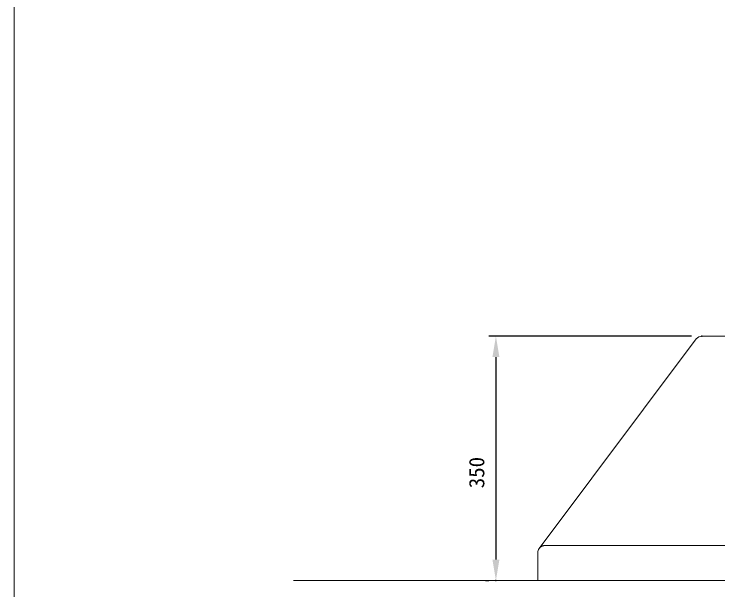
# Model space of a CAD drawing. Units: millimetres, scale not verified. Extents: x -203 to 203, y -143 to 143.
# Drawn here: x -198 to -97.2, y -90.4 to -7.9 of the extents above; entities that cross this region are included whole.
import ezdxf
from ezdxf.enums import TextEntityAlignment as Align

# ---------------------------------------------------------------- set-up
doc = ezdxf.new("R2010")
doc.units = ezdxf.units.MM
doc.header["$LTSCALE"] = 0.5
doc.header["$PDMODE"] = 32
doc.header["$PDSIZE"] = 0.1
for name, color, linetype, lineweight in [('0-1_DIMENSION_LINES$02_DIMENSI', 7, 'Continuous', 25), ('0-3_DIMENSION_LINES$04_SUB_LIN', 4, 'Continuous', 18), ('0-4_DIMENSION_LINES$03_LINES', 7, 'Continuous', 18), ('0-8_図面_FORMAT$01_WAKU$OUT_LINE', 6, 'Continuous', 18)]:
    doc.layers.add(name, color=color, linetype=linetype, lineweight=lineweight)
doc.layers.add('0-2_DEFPOINTS', color=7, linetype='Continuous')
doc.styles.add('ＭＳ ゴシック', font='')
doc.styles.get('ＭＳ ゴシック').set_extended_font_data('MS Gothic')

# ---------------------------------------------------------------- blocks, each defined once
blk = doc.blocks.new('D7')
at = {"layer": '0-1_DIMENSION_LINES$02_DIMENSI'}
for p, q in [((218, 189), (160, 189)), ((162, 183), (162, 125)), ((159, 119), (160, 119))]:
    blk.add_line(p, q, dxfattribs=at)
for points in [[(163, 183), (161, 183), (162, 189)], [(161, 125), (163, 125), (162, 119)]]:
    blk.add_solid(points, dxfattribs=at)
at = {"layer": '0-2_DEFPOINTS'}
for p in [(221, 189), (162, 119)]:
    blk.add_point(p, dxfattribs=at)
at = {"layer": '0-1_DIMENSION_LINES$02_DIMENSI', "style": 'ＭＳ ゴシック'}
blk.add_text('350', height=4.399, rotation=90, dxfattribs=at).set_placement((160, 145.429), align=Align.BOTTOM_LEFT)

msp = doc.modelspace()

# ---------------------------------------------------------------- linework, layer by layer
at = {"layer": '0-3_DIMENSION_LINES$04_SUB_LIN'}
msp.add_lwpolyline([(-34, -84), (-122, -84), (-122.0343, -84.0006), (-122.0686, -84.0024), (-122.1029, -84.0053), (-122.1369, -84.0094), (-122.1709, -84.0147), (-122.2046, -84.0212), (-122.2381, -84.0288), (-122.2713, -84.0375), (-122.3042, -84.0474), (-122.3367, -84.0584), (-122.3689, -84.0705), (-122.4006, -84.0837), (-122.4318, -84.098), (-122.4625, -84.1134), (-122.4927, -84.1298), (-122.5223, -84.1472), (-122.5512, -84.1657), (-122.5796, -84.1851), (-122.6072, -84.2055), (-122.6341, -84.2268), (-122.6603, -84.249), (-122.6857, -84.2721), (-122.7103, -84.2961), (-122.734, -84.3209), (-122.7569, -84.3465), (-122.7789, -84.3729), (-122.8, -84.4)], dxfattribs=at)
at = {"layer": '0-4_DIMENSION_LINES$03_LINES'}
for p, q in [((-100.3, -54.4), (-122.8, -84.4)), ((-56.5, -54), (-99.5, -54)), ((-123, -85), (-123, -89)), ((-158, -89), (147, -89))]:
    msp.add_line(p, q, dxfattribs=at)
for centre, start, end in [((-99.5, -55), 90, 143.13011), ((-122, -85), 143.13011, 179.99999)]:
    msp.add_arc(centre, 1, start, end, dxfattribs=at)
at = {"layer": '0-8_図面_FORMAT$01_WAKU$OUT_LINE'}
msp.add_line((-198, 138), (-198, -138), dxfattribs=at)

# ---------------------------------------------------------------- block references
at = {"layer": '0-1_DIMENSION_LINES$02_DIMENSI', "xscale": 0.5, "yscale": 0.5}
msp.add_blockref('D7', (-210, -148.5), dxfattribs=at)

doc.saveas('drawing.dxf')
